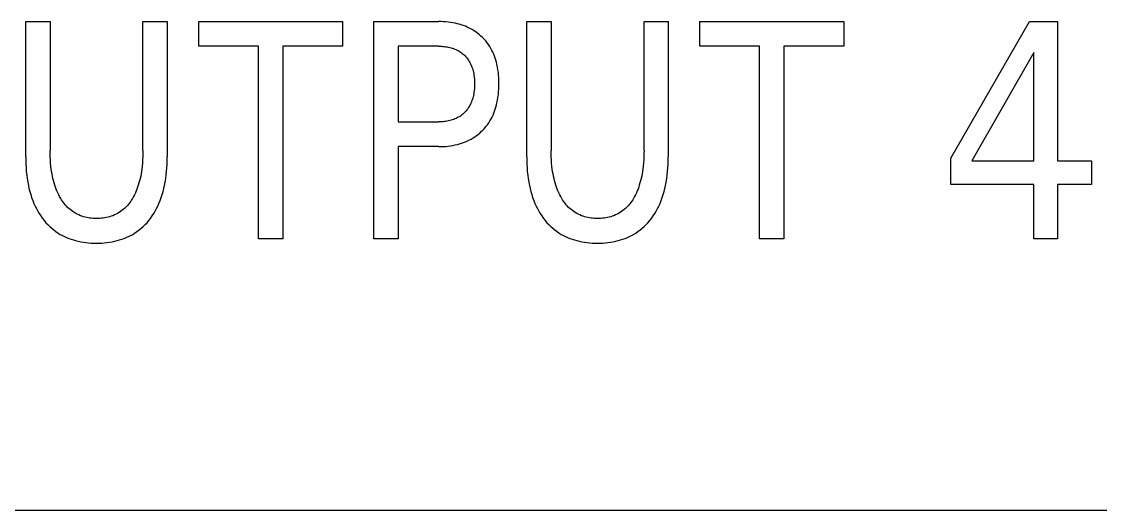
# Model space of a CAD drawing. Extents: x 0 to 420, y 0 to 297.
# Drawn here: x 142.1 to 153.02, y 169.47 to 174.42 of the extents above; entities that cross this region are included whole.
import ezdxf

# ---------------------------------------------------------------- set-up
doc = ezdxf.new("R2010")
doc.units = 0
doc.header["$LTSCALE"] = 23.1
doc.layers.add('10000_FRONT', color=7, linetype='CONTINUOUS')

msp = doc.modelspace()

# ---------------------------------------------------------------- linework, layer by layer
at = {"layer": '10000_FRONT', "color": 7, "linetype": 'CONTINUOUS'}
for p, q in [((142.142, 173.048), (142.142, 174.418)), ((142.142, 174.418), (142.388, 174.418)), ((142.388, 174.418), (142.388, 173.113)), ((143.328, 173.113), (143.328, 174.418)), ((143.328, 174.418), (143.574, 174.418)), ((143.574, 174.418), (143.574, 173.048)), ((143.892, 174.169), (143.892, 174.418)), ((143.892, 174.418), (145.348, 174.418)), ((145.348, 174.418), (145.348, 174.169)), ((145.664, 172.218), (145.664, 174.418)), ((145.664, 174.418), (146.32, 174.418)), ((146.344, 174.418), (146.32, 174.418)), ((146.368, 174.417), (146.344, 174.418)), ((146.392, 174.416), (146.368, 174.417)), ((146.415, 174.413), (146.392, 174.416)), ((146.439, 174.41), (146.415, 174.413)), ((146.463, 174.407), (146.439, 174.41)), ((146.486, 174.402), (146.463, 174.407)), ((146.507, 174.397), (146.486, 174.402)), ((146.528, 174.392), (146.507, 174.397)), ((146.549, 174.386), (146.528, 174.392)), ((146.569, 174.379), (146.549, 174.386)), ((146.59, 174.371), (146.569, 174.379)), ((146.61, 174.363), (146.59, 174.371)), ((146.629, 174.353), (146.61, 174.363)), ((146.647, 174.344), (146.629, 174.353)), ((146.665, 174.333), (146.647, 174.344)), ((146.683, 174.322), (146.665, 174.333)), ((146.7, 174.311), (146.683, 174.322)), ((147.211, 173.048), (147.211, 174.418)), ((147.211, 174.418), (147.458, 174.418)), ((147.458, 174.418), (147.458, 173.113)), ((148.398, 173.113), (148.398, 174.418)), ((148.398, 174.418), (148.643, 174.418)), ((148.643, 174.418), (148.643, 173.048)), ((148.961, 174.169), (148.961, 174.418)), ((148.961, 174.418), (150.418, 174.418)), ((150.418, 174.418), (150.418, 174.169)), ((151.502, 173.034), (152.297, 174.418)), ((152.297, 174.418), (152.582, 174.418)), ((152.582, 174.418), (152.582, 173.009)), ((146.717, 174.298), (146.7, 174.311)), ((146.733, 174.285), (146.717, 174.298)), ((146.748, 174.272), (146.733, 174.285)), ((146.765, 174.256), (146.748, 174.272)), ((146.781, 174.239), (146.765, 174.256)), ((146.796, 174.222), (146.781, 174.239)), ((146.811, 174.204), (146.796, 174.222)), ((144.497, 174.169), (143.892, 174.169)), ((144.497, 172.218), (144.497, 174.169)), ((144.744, 174.169), (144.744, 172.218)), ((145.348, 174.169), (144.744, 174.169)), ((145.911, 174.169), (145.911, 173.402)), ((146.32, 174.169), (145.911, 174.169)), ((146.32, 174.169), (146.334, 174.169)), ((146.334, 174.169), (146.349, 174.168)), ((146.349, 174.168), (146.363, 174.167)), ((146.363, 174.167), (146.378, 174.166)), ((146.378, 174.166), (146.392, 174.164)), ((146.392, 174.164), (146.406, 174.162)), ((146.406, 174.162), (146.421, 174.159)), ((146.421, 174.159), (146.433, 174.156)), ((146.433, 174.156), (146.446, 174.153)), ((146.446, 174.153), (146.458, 174.149)), ((146.458, 174.149), (146.471, 174.145)), ((146.471, 174.145), (146.483, 174.14)), ((146.483, 174.14), (146.495, 174.135)), ((146.495, 174.135), (146.506, 174.129)), ((146.506, 174.129), (146.517, 174.124)), ((146.517, 174.124), (146.528, 174.117)), ((146.528, 174.117), (146.538, 174.111)), ((146.538, 174.111), (146.548, 174.104)), ((146.548, 174.104), (146.558, 174.096)), ((146.824, 174.185), (146.811, 174.204)), ((146.837, 174.166), (146.824, 174.185)), ((146.849, 174.146), (146.837, 174.166)), ((146.859, 174.127), (146.849, 174.146)), ((146.869, 174.108), (146.859, 174.127)), ((146.877, 174.088), (146.869, 174.108)), ((149.566, 174.169), (148.961, 174.169)), ((149.566, 172.218), (149.566, 174.169)), ((149.813, 174.169), (149.813, 172.218)), ((150.418, 174.169), (149.813, 174.169)), ((152.341, 174.105), (151.713, 173.009)), ((152.341, 173.009), (152.341, 174.105)), ((146.558, 174.096), (146.568, 174.088)), ((146.568, 174.088), (146.577, 174.08)), ((146.577, 174.08), (146.587, 174.07)), ((146.587, 174.07), (146.596, 174.06)), ((146.596, 174.06), (146.605, 174.05)), ((146.605, 174.05), (146.614, 174.038)), ((146.614, 174.038), (146.622, 174.027)), ((146.622, 174.027), (146.629, 174.015)), ((146.629, 174.015), (146.636, 174.003)), ((146.636, 174.003), (146.642, 173.992)), ((146.885, 174.068), (146.877, 174.088)), ((146.892, 174.048), (146.885, 174.068)), ((146.899, 174.027), (146.892, 174.048)), ((146.905, 174.007), (146.899, 174.027)), ((146.91, 173.986), (146.905, 174.007)), ((146.642, 173.992), (146.647, 173.98)), ((146.647, 173.98), (146.652, 173.968)), ((146.652, 173.968), (146.657, 173.956)), ((146.657, 173.956), (146.661, 173.944)), ((146.661, 173.944), (146.665, 173.931)), ((146.665, 173.931), (146.668, 173.919)), ((146.668, 173.919), (146.671, 173.906)), ((146.671, 173.906), (146.675, 173.89)), ((146.675, 173.89), (146.677, 173.873)), ((146.915, 173.958), (146.91, 173.986)), ((146.92, 173.931), (146.915, 173.958)), ((146.924, 173.903), (146.92, 173.931)), ((146.926, 173.875), (146.924, 173.903)), ((146.677, 173.873), (146.679, 173.856)), ((146.679, 173.856), (146.681, 173.839)), ((146.681, 173.839), (146.682, 173.822)), ((146.682, 173.822), (146.683, 173.805)), ((146.683, 173.805), (146.683, 173.789)), ((146.683, 173.789), (146.683, 173.771)), ((146.928, 173.847), (146.926, 173.875)), ((146.929, 173.82), (146.928, 173.847)), ((146.93, 173.792), (146.929, 173.82)), ((146.929, 173.763), (146.93, 173.792)), ((146.671, 173.67), (146.668, 173.657)), ((146.675, 173.687), (146.671, 173.67)), ((146.677, 173.703), (146.675, 173.687)), ((146.679, 173.72), (146.677, 173.703)), ((146.681, 173.737), (146.679, 173.72)), ((146.682, 173.754), (146.681, 173.737)), ((146.683, 173.771), (146.682, 173.754)), ((146.92, 173.65), (146.924, 173.678)), ((146.924, 173.678), (146.927, 173.707)), ((146.927, 173.707), (146.928, 173.735)), ((146.928, 173.735), (146.929, 173.763)), ((146.63, 173.559), (146.622, 173.548)), ((146.636, 173.572), (146.63, 173.559)), ((146.642, 173.583), (146.636, 173.572)), ((146.648, 173.595), (146.642, 173.583)), ((146.653, 173.607), (146.648, 173.595)), ((146.657, 173.62), (146.653, 173.607)), ((146.661, 173.632), (146.657, 173.62)), ((146.665, 173.644), (146.661, 173.632)), ((146.668, 173.657), (146.665, 173.644)), ((146.899, 173.553), (146.905, 173.574)), ((146.905, 173.574), (146.91, 173.595)), ((146.91, 173.595), (146.916, 173.622)), ((146.916, 173.622), (146.92, 173.65)), ((146.518, 173.449), (146.507, 173.443)), ((146.529, 173.455), (146.518, 173.449)), ((146.54, 173.462), (146.529, 173.455)), ((146.55, 173.469), (146.54, 173.462)), ((146.56, 173.477), (146.55, 173.469)), ((146.569, 173.485), (146.56, 173.477)), ((146.578, 173.494), (146.569, 173.485)), ((146.588, 173.504), (146.578, 173.494)), ((146.597, 173.514), (146.588, 173.504)), ((146.606, 173.525), (146.597, 173.514)), ((146.614, 173.536), (146.606, 173.525)), ((146.622, 173.548), (146.614, 173.536)), ((146.85, 173.432), (146.86, 173.451)), ((146.86, 173.451), (146.87, 173.471)), ((146.87, 173.471), (146.878, 173.491)), ((146.878, 173.491), (146.886, 173.511)), ((146.886, 173.511), (146.893, 173.532)), ((146.893, 173.532), (146.899, 173.553)), ((145.911, 173.402), (146.32, 173.402)), ((146.334, 173.402), (146.32, 173.402)), ((146.349, 173.403), (146.334, 173.402)), ((146.364, 173.404), (146.349, 173.403)), ((146.378, 173.405), (146.364, 173.404)), ((146.393, 173.407), (146.378, 173.405)), ((146.407, 173.409), (146.393, 173.407)), ((146.421, 173.412), (146.407, 173.409)), ((146.434, 173.415), (146.421, 173.412)), ((146.447, 173.419), (146.434, 173.415)), ((146.459, 173.422), (146.447, 173.419)), ((146.472, 173.427), (146.459, 173.422)), ((146.484, 173.432), (146.472, 173.427)), ((146.496, 173.437), (146.484, 173.432)), ((146.507, 173.443), (146.496, 173.437)), ((146.783, 173.337), (146.798, 173.355)), ((146.798, 173.355), (146.813, 173.373)), ((146.813, 173.373), (146.826, 173.392)), ((146.826, 173.392), (146.839, 173.412)), ((146.839, 173.412), (146.85, 173.432)), ((146.65, 173.229), (146.668, 173.24)), ((146.668, 173.24), (146.686, 173.251)), ((146.686, 173.251), (146.703, 173.264)), ((146.703, 173.264), (146.719, 173.276)), ((146.719, 173.276), (146.735, 173.29)), ((146.735, 173.29), (146.751, 173.304)), ((146.751, 173.304), (146.767, 173.32)), ((146.767, 173.32), (146.783, 173.337)), ((145.911, 173.152), (145.911, 172.218)), ((146.32, 173.152), (145.911, 173.152)), ((146.32, 173.152), (146.344, 173.153)), ((146.344, 173.153), (146.368, 173.154)), ((146.368, 173.154), (146.392, 173.155)), ((146.392, 173.155), (146.417, 173.158)), ((146.417, 173.158), (146.441, 173.161)), ((146.441, 173.161), (146.464, 173.164)), ((146.464, 173.164), (146.488, 173.169)), ((146.488, 173.169), (146.51, 173.174)), ((146.51, 173.174), (146.531, 173.18)), ((146.531, 173.18), (146.551, 173.186)), ((146.551, 173.186), (146.572, 173.193)), ((146.572, 173.193), (146.592, 173.201)), ((146.592, 173.201), (146.612, 173.21)), ((146.612, 173.21), (146.632, 173.22)), ((146.632, 173.22), (146.65, 173.229)), ((142.142, 173.048), (142.142, 173.011)), ((142.389, 173.082), (142.388, 173.113)), ((142.39, 173.05), (142.389, 173.082)), ((142.391, 173.018), (142.39, 173.05)), ((142.394, 172.987), (142.391, 173.018)), ((143.325, 173.018), (143.323, 172.986)), ((143.327, 173.05), (143.325, 173.018)), ((143.328, 173.082), (143.327, 173.05)), ((143.328, 173.113), (143.328, 173.082)), ((143.573, 173.011), (143.574, 173.048)), ((147.211, 173.048), (147.211, 173.011)), ((147.458, 173.082), (147.458, 173.113)), ((147.459, 173.05), (147.458, 173.082)), ((147.461, 173.018), (147.459, 173.05)), ((147.463, 172.987), (147.461, 173.018)), ((148.395, 173.018), (148.393, 172.986)), ((148.396, 173.05), (148.395, 173.018)), ((148.397, 173.082), (148.396, 173.05)), ((148.398, 173.113), (148.397, 173.082)), ((148.643, 173.011), (148.643, 173.048)), ((151.502, 172.769), (151.502, 173.034)), ((142.142, 173.011), (142.143, 172.974)), ((142.143, 172.974), (142.145, 172.938)), ((142.145, 172.938), (142.148, 172.901)), ((142.397, 172.955), (142.394, 172.987)), ((142.4, 172.924), (142.397, 172.955)), ((142.404, 172.9), (142.4, 172.924)), ((143.316, 172.923), (143.313, 172.9)), ((143.32, 172.955), (143.316, 172.923)), ((143.323, 172.986), (143.32, 172.955)), ((143.567, 172.901), (143.57, 172.938)), ((143.57, 172.938), (143.572, 172.974)), ((143.572, 172.974), (143.573, 173.011)), ((147.211, 173.011), (147.213, 172.974)), ((147.213, 172.974), (147.215, 172.938)), ((147.215, 172.938), (147.217, 172.901)), ((147.466, 172.955), (147.463, 172.987)), ((147.47, 172.924), (147.466, 172.955)), ((147.473, 172.9), (147.47, 172.924)), ((148.386, 172.923), (148.382, 172.9)), ((148.39, 172.955), (148.386, 172.923)), ((148.393, 172.986), (148.39, 172.955)), ((148.637, 172.901), (148.64, 172.938)), ((148.64, 172.938), (148.642, 172.974)), ((148.642, 172.974), (148.643, 173.011)), ((151.713, 173.009), (152.341, 173.009)), ((152.582, 173.009), (152.924, 173.009)), ((152.924, 173.009), (152.924, 172.769)), ((142.148, 172.901), (142.152, 172.864)), ((142.152, 172.864), (142.157, 172.828)), ((142.157, 172.828), (142.163, 172.791)), ((142.408, 172.877), (142.404, 172.9)), ((142.412, 172.854), (142.408, 172.877)), ((142.417, 172.83), (142.412, 172.854)), ((142.423, 172.808), (142.417, 172.83)), ((142.429, 172.785), (142.423, 172.808)), ((143.294, 172.807), (143.288, 172.784)), ((143.3, 172.83), (143.294, 172.807)), ((143.305, 172.853), (143.3, 172.83)), ((143.309, 172.876), (143.305, 172.853)), ((143.313, 172.9), (143.309, 172.876)), ((143.553, 172.791), (143.559, 172.828)), ((143.559, 172.828), (143.564, 172.864)), ((143.564, 172.864), (143.567, 172.901)), ((147.217, 172.901), (147.221, 172.864)), ((147.221, 172.864), (147.226, 172.828)), ((147.226, 172.828), (147.232, 172.791)), ((147.477, 172.877), (147.473, 172.9)), ((147.482, 172.854), (147.477, 172.877)), ((147.487, 172.83), (147.482, 172.854)), ((147.492, 172.808), (147.487, 172.83)), ((147.499, 172.785), (147.492, 172.808)), ((148.363, 172.807), (148.357, 172.784)), ((148.369, 172.83), (148.363, 172.807)), ((148.374, 172.853), (148.369, 172.83)), ((148.378, 172.876), (148.374, 172.853)), ((148.382, 172.9), (148.378, 172.876)), ((148.622, 172.791), (148.628, 172.828)), ((148.628, 172.828), (148.633, 172.864)), ((148.633, 172.864), (148.637, 172.901)), ((142.163, 172.791), (142.169, 172.76)), ((142.169, 172.76), (142.175, 172.728)), ((142.175, 172.728), (142.183, 172.697)), ((142.183, 172.697), (142.192, 172.667)), ((142.436, 172.762), (142.429, 172.785)), ((142.443, 172.742), (142.436, 172.762)), ((142.45, 172.723), (142.443, 172.742)), ((142.458, 172.703), (142.45, 172.723)), ((142.467, 172.684), (142.458, 172.703)), ((143.259, 172.703), (143.251, 172.684)), ((143.267, 172.722), (143.259, 172.703)), ((143.274, 172.742), (143.267, 172.722)), ((143.281, 172.761), (143.274, 172.742)), ((143.288, 172.784), (143.281, 172.761)), ((143.523, 172.667), (143.532, 172.697)), ((143.532, 172.697), (143.54, 172.728)), ((143.54, 172.728), (143.547, 172.76)), ((143.547, 172.76), (143.553, 172.791)), ((147.232, 172.791), (147.238, 172.76)), ((147.238, 172.76), (147.245, 172.728)), ((147.245, 172.728), (147.253, 172.697)), ((147.253, 172.697), (147.261, 172.667)), ((147.506, 172.762), (147.499, 172.785)), ((147.512, 172.742), (147.506, 172.762)), ((147.52, 172.723), (147.512, 172.742)), ((147.527, 172.703), (147.52, 172.723)), ((147.536, 172.684), (147.527, 172.703)), ((148.329, 172.703), (148.32, 172.684)), ((148.337, 172.722), (148.329, 172.703)), ((148.344, 172.742), (148.337, 172.722)), ((148.35, 172.761), (148.344, 172.742)), ((148.357, 172.784), (148.35, 172.761)), ((148.593, 172.667), (148.601, 172.697)), ((148.601, 172.697), (148.609, 172.728)), ((148.609, 172.728), (148.616, 172.76)), ((148.616, 172.76), (148.622, 172.791)), ((152.341, 172.769), (151.502, 172.769)), ((152.341, 172.218), (152.341, 172.769)), ((152.582, 172.769), (152.582, 172.218)), ((152.924, 172.769), (152.582, 172.769)), ((142.192, 172.667), (142.202, 172.636)), ((142.202, 172.636), (142.213, 172.606)), ((142.213, 172.606), (142.225, 172.576)), ((142.225, 172.576), (142.237, 172.55)), ((142.476, 172.665), (142.467, 172.684)), ((142.485, 172.647), (142.476, 172.665)), ((142.496, 172.628), (142.485, 172.647)), ((142.505, 172.614), (142.496, 172.628)), ((142.514, 172.601), (142.505, 172.614)), ((142.523, 172.587), (142.514, 172.601)), ((142.533, 172.574), (142.523, 172.587)), ((143.195, 172.587), (143.185, 172.574)), ((143.204, 172.601), (143.195, 172.587)), ((143.213, 172.614), (143.204, 172.601)), ((143.222, 172.628), (143.213, 172.614)), ((143.232, 172.647), (143.222, 172.628)), ((143.242, 172.665), (143.232, 172.647)), ((143.251, 172.684), (143.242, 172.665)), ((143.479, 172.55), (143.49, 172.576)), ((143.49, 172.576), (143.502, 172.606)), ((143.502, 172.606), (143.513, 172.636)), ((143.513, 172.636), (143.523, 172.667)), ((147.261, 172.667), (147.271, 172.636)), ((147.271, 172.636), (147.282, 172.606)), ((147.282, 172.606), (147.294, 172.576)), ((147.294, 172.576), (147.306, 172.55)), ((147.545, 172.665), (147.536, 172.684)), ((147.555, 172.647), (147.545, 172.665)), ((147.565, 172.628), (147.555, 172.647)), ((147.574, 172.614), (147.565, 172.628)), ((147.583, 172.601), (147.574, 172.614)), ((147.593, 172.587), (147.583, 172.601)), ((147.603, 172.574), (147.593, 172.587)), ((148.264, 172.587), (148.254, 172.574)), ((148.274, 172.601), (148.264, 172.587)), ((148.283, 172.614), (148.274, 172.601)), ((148.291, 172.628), (148.283, 172.614)), ((148.302, 172.647), (148.291, 172.628)), ((148.311, 172.665), (148.302, 172.647)), ((148.32, 172.684), (148.311, 172.665)), ((148.548, 172.55), (148.56, 172.576)), ((148.56, 172.576), (148.572, 172.606)), ((148.572, 172.606), (148.583, 172.636)), ((148.583, 172.636), (148.593, 172.667)), ((142.237, 172.55), (142.25, 172.524)), ((142.25, 172.524), (142.264, 172.499)), ((142.264, 172.499), (142.278, 172.474)), ((142.278, 172.474), (142.294, 172.45)), ((142.544, 172.561), (142.533, 172.574)), ((142.555, 172.549), (142.544, 172.561)), ((142.566, 172.537), (142.555, 172.549)), ((142.578, 172.526), (142.566, 172.537)), ((142.59, 172.515), (142.578, 172.526)), ((142.604, 172.504), (142.59, 172.515)), ((142.618, 172.494), (142.604, 172.504)), ((142.633, 172.484), (142.618, 172.494)), ((142.648, 172.475), (142.633, 172.484)), ((142.663, 172.467), (142.648, 172.475)), ((142.679, 172.46), (142.663, 172.467)), ((143.056, 172.467), (143.04, 172.46)), ((143.071, 172.475), (143.056, 172.467)), ((143.086, 172.484), (143.071, 172.475)), ((143.101, 172.494), (143.086, 172.484)), ((143.115, 172.504), (143.101, 172.494)), ((143.128, 172.515), (143.115, 172.504)), ((143.141, 172.526), (143.128, 172.515)), ((143.152, 172.537), (143.141, 172.526)), ((143.164, 172.549), (143.152, 172.537)), ((143.175, 172.561), (143.164, 172.549)), ((143.185, 172.574), (143.175, 172.561)), ((143.421, 172.45), (143.437, 172.474)), ((143.437, 172.474), (143.452, 172.499)), ((143.452, 172.499), (143.466, 172.524)), ((143.466, 172.524), (143.479, 172.55)), ((147.306, 172.55), (147.319, 172.524)), ((147.319, 172.524), (147.333, 172.499)), ((147.333, 172.499), (147.348, 172.474)), ((147.348, 172.474), (147.364, 172.45)), ((147.613, 172.561), (147.603, 172.574)), ((147.624, 172.549), (147.613, 172.561)), ((147.635, 172.537), (147.624, 172.549)), ((147.647, 172.526), (147.635, 172.537)), ((147.66, 172.515), (147.647, 172.526)), ((147.673, 172.504), (147.66, 172.515)), ((147.687, 172.494), (147.673, 172.504)), ((147.702, 172.484), (147.687, 172.494)), ((147.717, 172.475), (147.702, 172.484)), ((147.732, 172.467), (147.717, 172.475)), ((147.748, 172.46), (147.732, 172.467)), ((148.125, 172.467), (148.109, 172.46)), ((148.14, 172.475), (148.125, 172.467)), ((148.155, 172.484), (148.14, 172.475)), ((148.17, 172.494), (148.155, 172.484)), ((148.184, 172.504), (148.17, 172.494)), ((148.198, 172.515), (148.184, 172.504)), ((148.21, 172.526), (148.198, 172.515)), ((148.222, 172.537), (148.21, 172.526)), ((148.233, 172.549), (148.222, 172.537)), ((148.244, 172.561), (148.233, 172.549)), ((148.254, 172.574), (148.244, 172.561)), ((148.49, 172.45), (148.506, 172.474)), ((148.506, 172.474), (148.521, 172.499)), ((148.521, 172.499), (148.535, 172.524)), ((148.535, 172.524), (148.548, 172.55)), ((142.294, 172.45), (142.311, 172.426)), ((142.311, 172.426), (142.329, 172.403)), ((142.329, 172.403), (142.347, 172.382)), ((142.347, 172.382), (142.365, 172.362)), ((142.365, 172.362), (142.385, 172.343)), ((142.695, 172.453), (142.679, 172.46)), ((142.711, 172.447), (142.695, 172.453)), ((142.727, 172.442), (142.711, 172.447)), ((142.743, 172.438), (142.727, 172.442)), ((142.759, 172.434), (142.743, 172.438)), ((142.776, 172.431), (142.759, 172.434)), ((142.792, 172.428), (142.776, 172.431)), ((142.809, 172.427), (142.792, 172.428)), ((142.826, 172.425), (142.809, 172.427)), ((142.842, 172.424), (142.826, 172.425)), ((142.859, 172.424), (142.842, 172.424)), ((142.876, 172.424), (142.859, 172.424)), ((142.893, 172.425), (142.876, 172.424)), ((142.909, 172.427), (142.893, 172.425)), ((142.926, 172.428), (142.909, 172.427)), ((142.942, 172.431), (142.926, 172.428)), ((142.959, 172.434), (142.942, 172.431)), ((142.975, 172.438), (142.959, 172.434)), ((142.991, 172.442), (142.975, 172.438)), ((143.007, 172.447), (142.991, 172.442)), ((143.024, 172.453), (143.007, 172.447)), ((143.04, 172.46), (143.024, 172.453)), ((143.33, 172.343), (143.35, 172.362)), ((143.35, 172.362), (143.369, 172.382)), ((143.369, 172.382), (143.386, 172.403)), ((143.386, 172.403), (143.404, 172.426)), ((143.404, 172.426), (143.421, 172.45)), ((147.364, 172.45), (147.38, 172.426)), ((147.38, 172.426), (147.398, 172.403)), ((147.398, 172.403), (147.416, 172.382)), ((147.416, 172.382), (147.435, 172.362)), ((147.435, 172.362), (147.454, 172.343)), ((147.764, 172.453), (147.748, 172.46)), ((147.781, 172.447), (147.764, 172.453)), ((147.796, 172.442), (147.781, 172.447)), ((147.813, 172.438), (147.796, 172.442)), ((147.829, 172.434), (147.813, 172.438)), ((147.845, 172.431), (147.829, 172.434)), ((147.862, 172.428), (147.845, 172.431)), ((147.878, 172.427), (147.862, 172.428)), ((147.895, 172.425), (147.878, 172.427)), ((147.912, 172.424), (147.895, 172.425)), ((147.928, 172.424), (147.912, 172.424)), ((147.945, 172.424), (147.928, 172.424)), ((147.962, 172.425), (147.945, 172.424)), ((147.979, 172.427), (147.962, 172.425)), ((147.995, 172.428), (147.979, 172.427)), ((148.012, 172.431), (147.995, 172.428)), ((148.028, 172.434), (148.012, 172.431)), ((148.045, 172.438), (148.028, 172.434)), ((148.061, 172.442), (148.045, 172.438)), ((148.077, 172.447), (148.061, 172.442)), ((148.093, 172.453), (148.077, 172.447)), ((148.109, 172.46), (148.093, 172.453)), ((148.4, 172.343), (148.419, 172.362)), ((148.419, 172.362), (148.438, 172.382)), ((148.438, 172.382), (148.456, 172.403)), ((148.456, 172.403), (148.474, 172.426)), ((148.474, 172.426), (148.49, 172.45)), ((142.385, 172.343), (142.405, 172.325)), ((142.405, 172.325), (142.426, 172.308)), ((142.426, 172.308), (142.448, 172.292)), ((142.448, 172.292), (142.471, 172.276)), ((142.471, 172.276), (142.492, 172.264)), ((142.492, 172.264), (142.513, 172.252)), ((142.513, 172.252), (142.534, 172.241)), ((143.181, 172.241), (143.203, 172.252)), ((143.203, 172.252), (143.224, 172.264)), ((143.224, 172.264), (143.244, 172.276)), ((143.244, 172.276), (143.267, 172.292)), ((143.267, 172.292), (143.289, 172.308)), ((143.289, 172.308), (143.31, 172.325)), ((143.31, 172.325), (143.33, 172.343)), ((147.454, 172.343), (147.475, 172.325)), ((147.475, 172.325), (147.496, 172.308)), ((147.496, 172.308), (147.518, 172.292)), ((147.518, 172.292), (147.54, 172.276)), ((147.54, 172.276), (147.561, 172.264)), ((147.561, 172.264), (147.582, 172.252)), ((147.582, 172.252), (147.604, 172.241)), ((148.251, 172.241), (148.272, 172.252)), ((148.272, 172.252), (148.293, 172.264)), ((148.293, 172.264), (148.314, 172.276)), ((148.314, 172.276), (148.336, 172.292)), ((148.336, 172.292), (148.358, 172.308)), ((148.358, 172.308), (148.379, 172.325)), ((148.379, 172.325), (148.4, 172.343)), ((142.534, 172.241), (142.556, 172.231)), ((142.556, 172.231), (142.578, 172.222)), ((142.578, 172.222), (142.601, 172.214)), ((142.601, 172.214), (142.624, 172.207)), ((142.624, 172.207), (142.647, 172.2)), ((142.647, 172.2), (142.673, 172.194)), ((142.673, 172.194), (142.699, 172.189)), ((142.699, 172.189), (142.725, 172.184)), ((142.725, 172.184), (142.752, 172.181)), ((142.752, 172.181), (142.778, 172.178)), ((142.778, 172.178), (142.804, 172.176)), ((142.804, 172.176), (142.831, 172.175)), ((142.831, 172.175), (142.858, 172.175)), ((142.858, 172.175), (142.884, 172.175)), ((142.884, 172.175), (142.911, 172.176)), ((142.911, 172.176), (142.937, 172.178)), ((142.937, 172.178), (142.964, 172.181)), ((142.964, 172.181), (142.99, 172.184)), ((142.99, 172.184), (143.016, 172.189)), ((143.016, 172.189), (143.042, 172.194)), ((143.042, 172.194), (143.068, 172.2)), ((143.068, 172.2), (143.091, 172.207)), ((143.091, 172.207), (143.114, 172.214)), ((143.114, 172.214), (143.137, 172.222)), ((143.137, 172.222), (143.159, 172.231)), ((143.159, 172.231), (143.181, 172.241)), ((144.744, 172.218), (144.497, 172.218)), ((145.911, 172.218), (145.664, 172.218)), ((147.604, 172.241), (147.625, 172.231)), ((147.625, 172.231), (147.648, 172.222)), ((147.648, 172.222), (147.67, 172.214)), ((147.67, 172.214), (147.693, 172.207)), ((147.693, 172.207), (147.717, 172.2)), ((147.717, 172.2), (147.742, 172.194)), ((147.742, 172.194), (147.768, 172.189)), ((147.768, 172.189), (147.795, 172.184)), ((147.795, 172.184), (147.821, 172.181)), ((147.821, 172.181), (147.847, 172.178)), ((147.847, 172.178), (147.874, 172.176)), ((147.874, 172.176), (147.9, 172.175)), ((147.9, 172.175), (147.927, 172.175)), ((147.927, 172.175), (147.954, 172.175)), ((147.954, 172.175), (147.98, 172.176)), ((147.98, 172.176), (148.007, 172.178)), ((148.007, 172.178), (148.033, 172.181)), ((148.033, 172.181), (148.06, 172.184)), ((148.06, 172.184), (148.086, 172.189)), ((148.086, 172.189), (148.112, 172.194)), ((148.112, 172.194), (148.137, 172.2)), ((148.137, 172.2), (148.161, 172.207)), ((148.161, 172.207), (148.184, 172.214)), ((148.184, 172.214), (148.206, 172.222)), ((148.206, 172.222), (148.229, 172.231)), ((148.229, 172.231), (148.251, 172.241)), ((149.813, 172.218), (149.566, 172.218)), ((152.582, 172.218), (152.341, 172.218)), ((203.56, 169.468), (134.06, 169.468))]:
    msp.add_line(p, q, dxfattribs=at)

doc.saveas('drawing.dxf')
